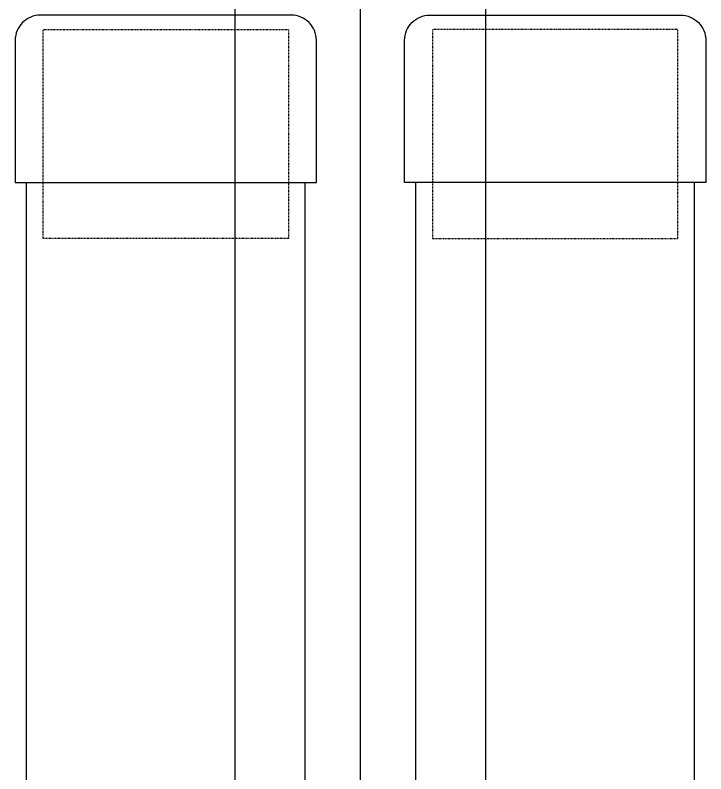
# Model space of a CAD drawing. Header units: millimetres. Extents: x -105683 to 94728, y -31127 to 151123.
# Drawn here: x 66263.1 to 66386.9, y -1942.6 to -1806.5 of the extents above; entities that cross this region are included whole.
import ezdxf

# ---------------------------------------------------------------- set-up
doc = ezdxf.new("R2010")
doc.units = ezdxf.units.MM
doc.linetypes.add('xr_plan$0$AXR-B3F$0$HIDDEN', pattern=[0.375, 0.25, -0.125])
doc.layers.add('e-plan', color=9, linetype='Continuous')

# ---------------------------------------------------------------- blocks, each defined once
blk = doc.blocks.new('xr_plan$0$AXR-B3F$0$A$C60F43BED')
at = {"layer": 'e-plan'}
blk.add_lwpolyline([(-10.06, 27), (-35.56, 27, 0.414214), (-40.06, 22.5), (-40.06, -22.5, 0.414214), (-35.56, -27), (-10.06, -27)], format="xyb", dxfattribs=at)
blk.add_lwpolyline([(-10.06, -27), (-10.06, 27)], dxfattribs=at)
at = {"layer": 'e-plan', "linetype": 'xr_plan$0$AXR-B3F$0$HIDDEN', "ltscale": 0.08}
for points in [[(-10.06, -22), (-37.5, -22), (-37.5, 22), (-10.06, 22)], [(-10.06, 22), (0, 22), (0, -22), (-10.06, -22)]]:
    blk.add_lwpolyline(points, dxfattribs=at)
blk = doc.blocks.new('Xref-지하1층')
at = {"layer": 'e-plan'}
for p, q in [((69827.5, 7320), (69827.5, 10120)), ((69827.5, 7320), (69827.5, 10120)), ((69850, 7320), (69850, 10120)), ((69850, 7320), (69850, 10120)), ((69872.5, 7320), (69872.5, 10120)), ((69872.5, 7320), (69872.5, 10120))]:
    blk.add_line(p, q, dxfattribs=at)
for points in [[(69790.1, 7371.5), (69790.1, 10068.5)], [(69840.1, 7371.5), (69840.1, 10068.5)], [(69859.9, 7371.5), (69859.9, 10068.5)], [(69909.9, 7371.5), (69909.9, 10068.5)]]:
    blk.add_lwpolyline(points, dxfattribs=at)
at = {"layer": 'e-plan', "rotation": 270}
blk.add_blockref('xr_plan$0$AXR-B3F$0$A$C60F43BED', (69815.09, 10058.44), dxfattribs=at)
at = {"layer": 'e-plan', "xscale": -1, "rotation": 90}
blk.add_blockref('xr_plan$0$AXR-B3F$0$A$C60F43BED', (69884.91, 10058.44), dxfattribs=at)

msp = doc.modelspace()

# ---------------------------------------------------------------- block references
at = {"layer": 'e-plan'}
msp.add_blockref('Xref-지하1층', (-3525, -11905), dxfattribs=at)

doc.saveas('drawing.dxf')
